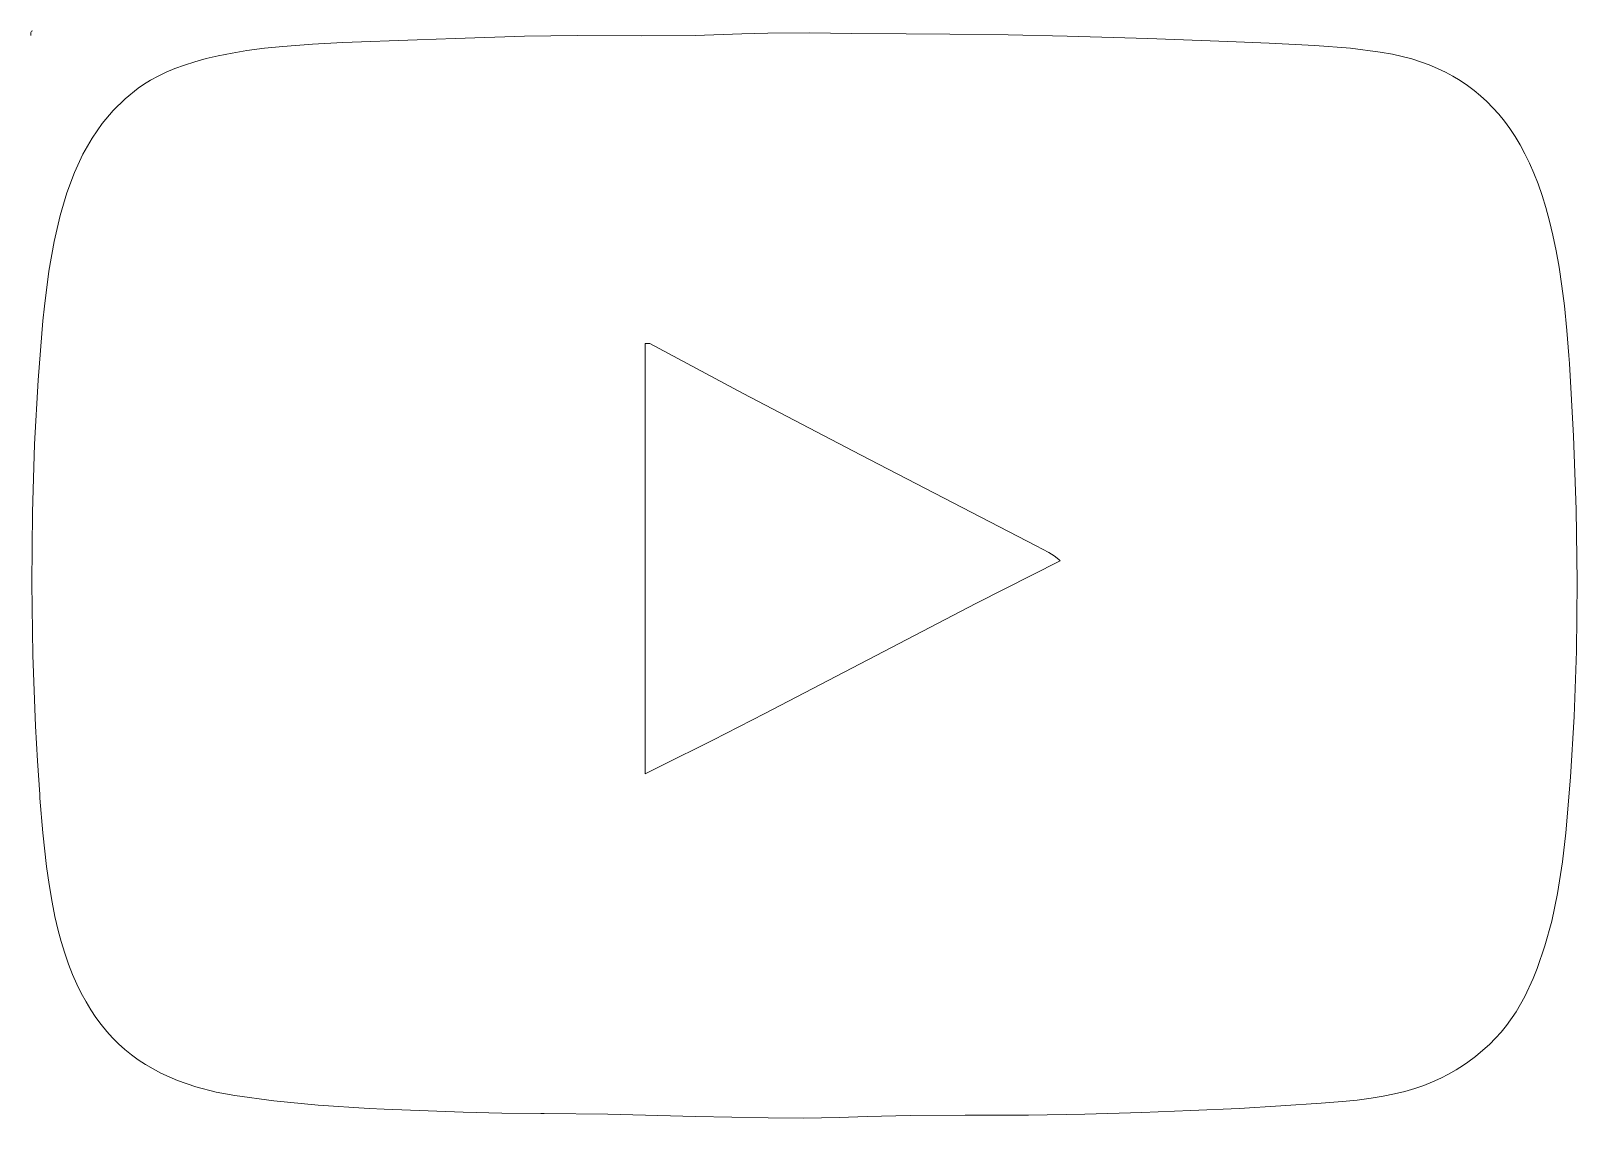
# Model space of a CAD drawing. Extents: x 249 to 397, y 20 to 124.
import ezdxf

# ---------------------------------------------------------------- set-up
doc = ezdxf.new("R2010")
doc.units = 0

msp = doc.modelspace()

# ---------------------------------------------------------------- linework, layer by layer
at = {"color": 7, "lineweight": 13}
for points in [[(249.023315, 123.760986), (249.027786, 124.045822), (249.044861, 124.101059), (249.090958, 124.163437), (249.167953, 124.194901)], [(286.050873, 123.327072), (278.90155, 123.073456), (276.000061, 122.924774), (273.164063, 122.711166), (271.41333, 122.530121), (269.707886, 122.305603), (268.323303, 122.07988), (266.979675, 121.815186), (265.832214, 121.546341), (264.7229, 121.24144), (263.753784, 120.932037), (262.820557, 120.588882), (261.99469, 120.241272), (261.202759, 119.861786), (260.496033, 119.477615), (259.821716, 119.063065), (259.292664, 118.698624)], [(301.382568, 123.760986), (296.314209, 123.691467), (289.664612, 123.466583), (286.050873, 123.327072)], [(317.148224, 123.905624), (312.696045, 123.764008), (307.491913, 123.734726), (301.382568, 123.760986)], [(332.913879, 123.905624), (327.670959, 123.958755), (323.631531, 124.006378), (319.651062, 123.986862), (317.148224, 123.905624)], [(363.721924, 123.182434), (356.068359, 123.465744), (348.319458, 123.695419), (342.680237, 123.816132), (337.076904, 123.888367), (332.913879, 123.905624)], [(378.330505, 122.169952), (375.475403, 122.52951), (372.064331, 122.809113), (367.675415, 123.029755), (363.721924, 123.182434)], [(396.410339, 93.097549), (396.215698, 95.514648), (395.97699, 97.868347), (395.743103, 99.74292), (395.469849, 101.567657), (395.193848, 103.12619), (394.880981, 104.64151), (394.563354, 105.97464), (394.210754, 107.268799), (393.852661, 108.426468), (393.461182, 109.548233), (393.063782, 110.562607), (392.634277, 111.543442), (392.198242, 112.437317), (391.73114, 113.299484), (391.256531, 114.089966), (390.751648, 114.850113), (390.237732, 115.5504), (389.694031, 116.221375), (389.138977, 116.841782), (388.554382, 117.433502), (387.955505, 117.981964), (387.327026, 118.502029), (386.680481, 118.984406), (386.003906, 119.438293), (385.30481, 119.858536), (384.575012, 120.249863), (383.817444, 120.610123), (383.028137, 120.94072), (381.349243, 121.511444), (379.5224, 121.959518), (378.330505, 122.169952)], [(259.292664, 118.698624), (258.043152, 117.694687), (256.8974, 116.571793), (255.846222, 115.320404), (254.882538, 113.927292), (254.001251, 112.375198), (253.199005, 110.642075), (252.473907, 108.699692), (251.824966, 106.511154), (251.251572, 104.026123), (250.752365, 101.171066), (250.323364, 97.826691), (250.18042, 96.42424)], [(250.18042, 96.42424), (249.715988, 90.742401), (249.372528, 84.598572), (249.165863, 78.073181), (249.108566, 71.28537), (249.207825, 64.392975), (249.463196, 57.584888), (249.64624, 54.285297), (249.865173, 51.063965), (249.891144, 50.718349)], [(307.891357, 94.254654), (308.108276, 94.254654), (308.325256, 94.254654)], [(307.891357, 53.03257), (307.891357, 73.643616), (307.891357, 94.254654)], [(308.325256, 94.254654), (317.276855, 89.457306), (328.528809, 83.583984), (345.352814, 74.873047)], [(396.121033, 47.391655), (396.579224, 52.714581), (396.921021, 58.528675), (397.131531, 64.79364), (397.19751, 71.437668), (397.109436, 78.350906), (396.863403, 85.381607), (396.463684, 92.338898), (396.410339, 93.097549)], [(345.352814, 74.873047), (346.568298, 74.239807), (347.069946, 73.925201), (347.533295, 73.555969), (347.667053, 73.426651)], [(347.667053, 73.426651), (339.641418, 69.37088), (329.233551, 63.965164), (319.341125, 58.815224), (314.366943, 56.268173), (309.358032, 53.755817), (307.891357, 53.03257)], [(249.891144, 50.718349), (250.171021, 47.382427), (250.522095, 44.165115), (250.764801, 42.420185), (251.048691, 40.726509), (251.322388, 39.354195), (251.633469, 38.02404), (251.916092, 36.977654)], [(393.372925, 34.374153), (394.117554, 36.544113), (394.764221, 38.918671), (395.321228, 41.568665), (395.795898, 44.596478), (396.121033, 47.391655)], [(251.916092, 36.977654), (252.258316, 35.862457), (252.631683, 34.788525), (253.014328, 33.811714), (253.427124, 32.872009), (253.849777, 32.010727), (254.301819, 31.183401), (254.765045, 30.420116), (255.257202, 29.688414), (255.76265, 29.009447), (256.296875, 28.360325), (256.847412, 27.755003), (257.426941, 27.178333), (258.026703, 26.638481), (258.656006, 26.126577), (259.310425, 25.646219), (259.995361, 25.193544), (261.459045, 24.37167), (263.063904, 23.657034), (264.829468, 23.049124), (266.77832, 22.55061), (268.549561, 22.224487)], [(386.719543, 25.406542), (387.47522, 25.97275), (388.178528, 26.551224), (388.807251, 27.120462), (389.394043, 27.70644), (389.932556, 28.30089), (390.436523, 28.916595), (391.357422, 30.229807), (392.197876, 31.706352), (392.996094, 33.431351), (393.372925, 34.374153)], [(374.714478, 21.645931), (376.115417, 21.782593), (377.451111, 21.956699), (378.604248, 22.148602), (379.709595, 22.375694), (380.695435, 22.619953), (381.644409, 22.898214), (382.511658, 23.194864), (383.349548, 23.525135), (384.131226, 23.87677), (384.888794, 24.2624), (385.608887, 24.674259), (386.30896, 25.121269), (386.719543, 25.406542)], [(268.549561, 22.224487), (272.296509, 21.723717), (276.546051, 21.312416), (281.450378, 20.991707), (282.868835, 20.922737)], [(282.868835, 20.922737), (290.454285, 20.621241), (294.159637, 20.527813), (297.881348, 20.489082), (298.200531, 20.488819)], [(344.629639, 20.344181), (350.025452, 20.447748), (355.483521, 20.599258), (360.173218, 20.772392), (364.81189, 20.989109), (368.792847, 21.217392), (372.670349, 21.484421), (374.714478, 21.645931)], [(298.200531, 20.488819), (304.326172, 20.422112), (312.718201, 20.212433), (319.663605, 20.073944), (323.091583, 20.061699), (326.490906, 20.1092), (329.153259, 20.199543)], [(329.153259, 20.199543), (333.282104, 20.312334), (338.565216, 20.327187), (344.629639, 20.344181)]]:
    msp.add_lwpolyline(points, dxfattribs=at)

doc.saveas('drawing.dxf')
